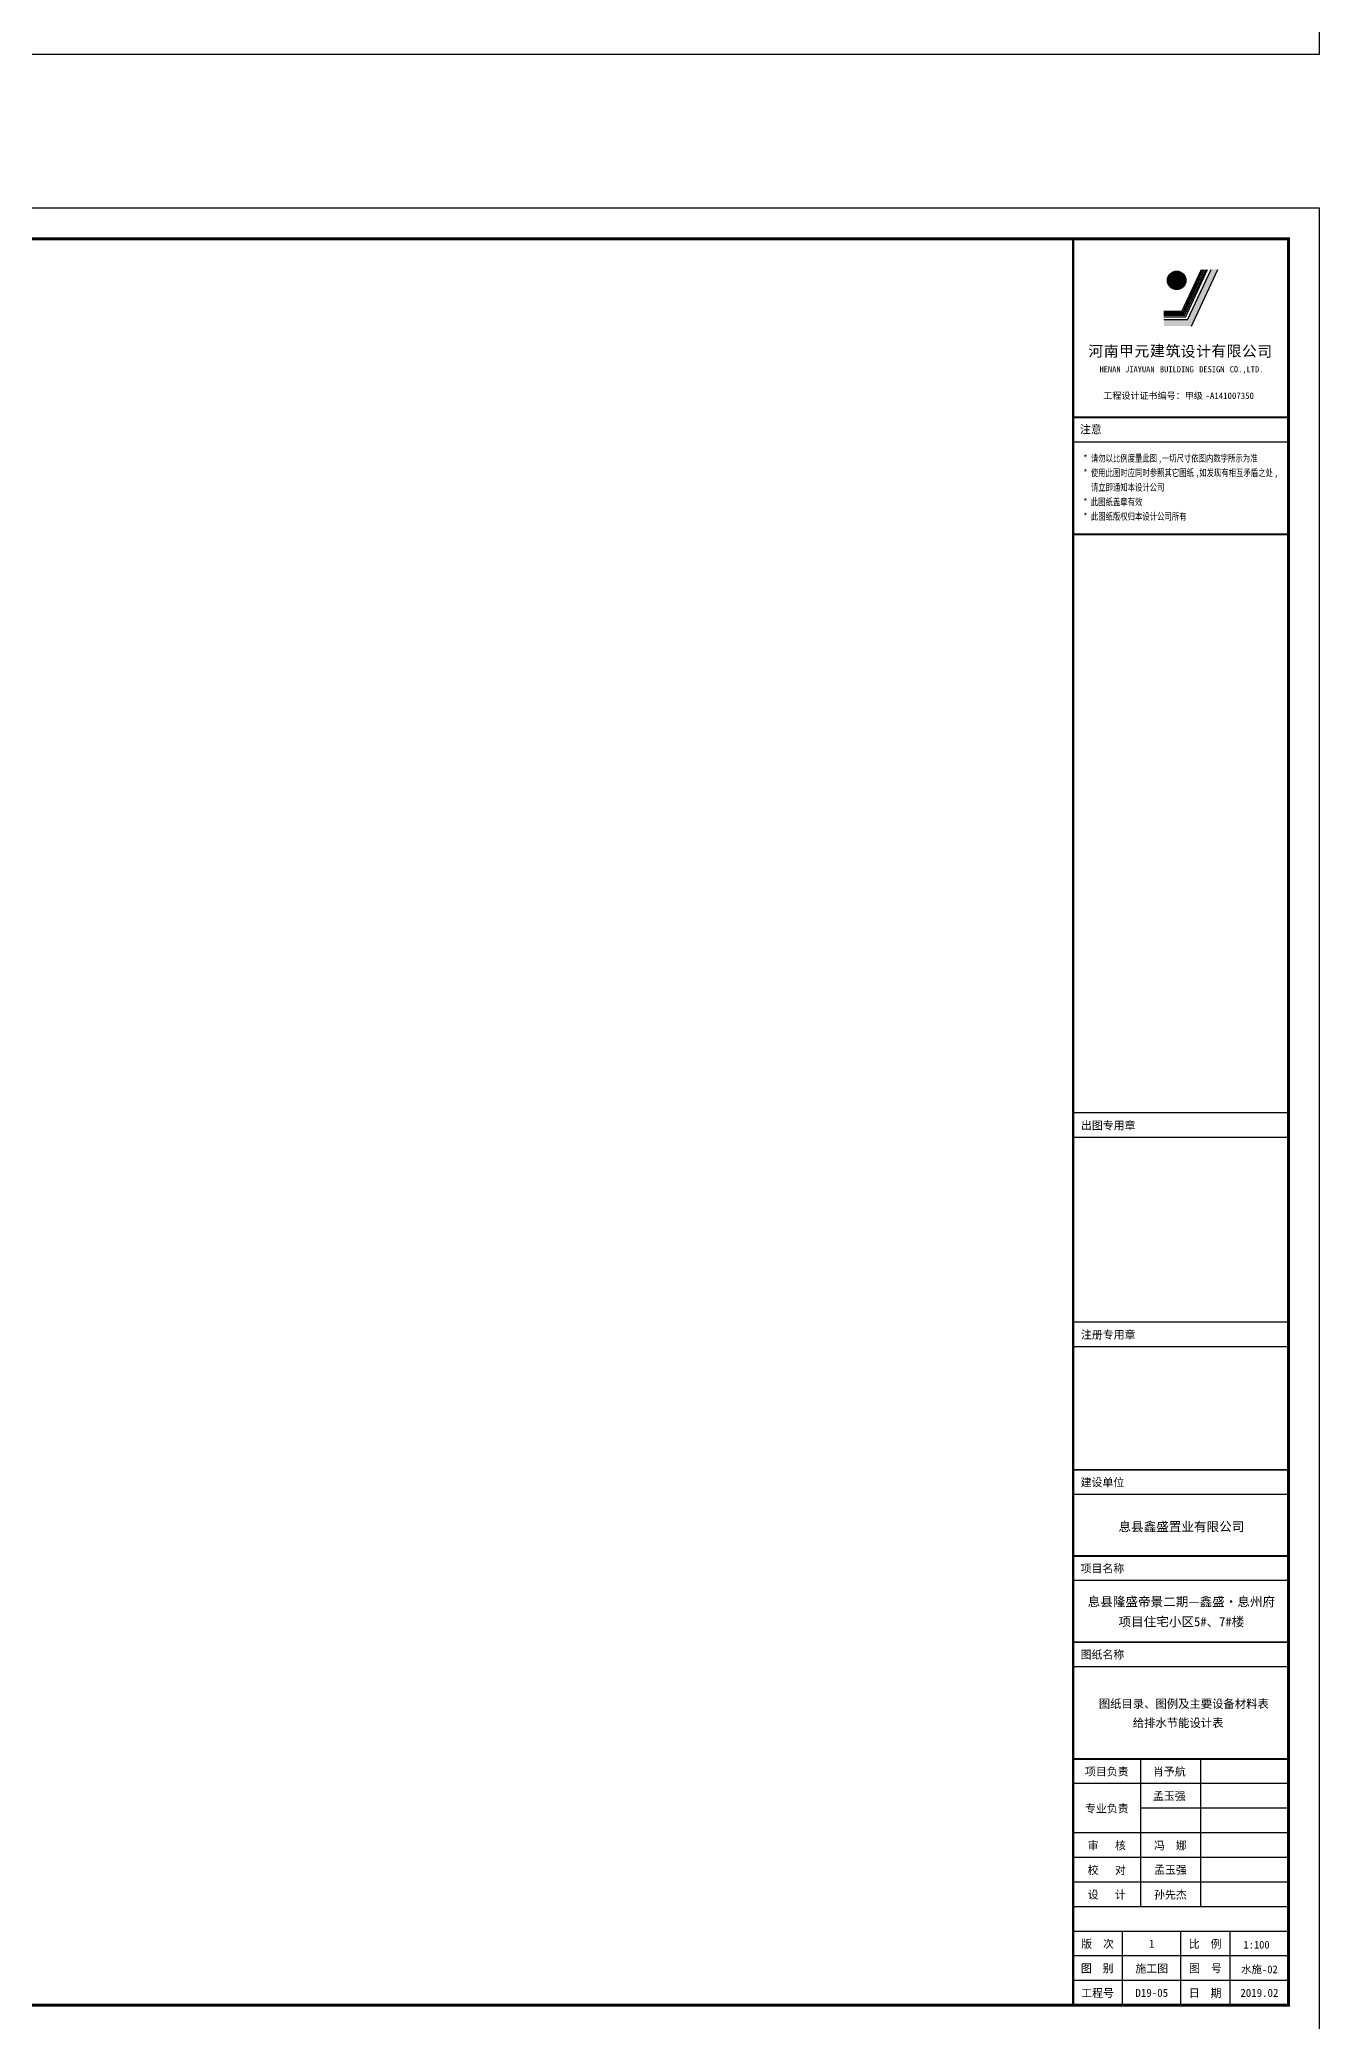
# Model space of a CAD drawing. Extents: x -287580 to -53108, y -522338 to -82629.
# Drawn here: x -222749 to -181143, y -316940 to -252540 of the extents above; entities that cross this region are included whole.
import ezdxf
from ezdxf.enums import TextEntityAlignment as Align

# ---------------------------------------------------------------- set-up
doc = ezdxf.new("R2010")
doc.units = 0
doc.header["$LTSCALE"] = 1000
doc.header["$MEASUREMENT"] = 0
for name, color, linetype in [('PUB_TITLE', 146, 'Continuous'), ('TK', 9, 'Continuous'), ('给排水标注', 4, 'Continuous')]:
    doc.layers.add(name, color=color, linetype=linetype)
doc.styles.add('300', font='', dxfattribs={"width": 0.75, "height": 300})
doc.styles.add('H1', font='')
doc.styles.add('THT', font='simhei.ttf')
doc.styles.get('300').set_extended_font_data('SimSun')
doc.styles.get('H1').set_extended_font_data('SimSun')

# ---------------------------------------------------------------- blocks, each defined once
blk = doc.blocks.new('图签AAAAA')
at = {"layer": 'PUB_TITLE'}
blk.add_hatch(color=256, dxfattribs=at).paths.add_polyline_path([(-170547, -194832), (-170773, -194832), (-171533, -196467), (-172306, -196467), (-172306, -196671), (-171402, -196671)])
h = blk.add_hatch(color=256, dxfattribs=at)
edge = h.paths.add_edge_path()
edge.add_ellipse((-171890, -195187), major_axis=(-212, 212), ratio=1, start_angle=0, end_angle=360)
for p, q in [((-171721, -196196), (-171086, -194832)), ((-171692, -196242), (-171035, -194832)), ((-171662, -196288), (-170985, -194832)), ((-171633, -196334), (-170934, -194832)), ((-171604, -196380), (-170884, -194832)), ((-171533, -196467), (-170773, -194832)), ((-171402, -196671), (-170547, -194832)), ((-171721, -196196), (-172306, -196196)), ((-171692, -196242), (-172306, -196242)), ((-171662, -196288), (-172306, -196288)), ((-171633, -196334), (-172306, -196334)), ((-171604, -196380), (-172306, -196380)), ((-171533, -196467), (-172306, -196467)), ((-175233, -199639), (-168250, -199639)), ((-168222, -199639), (-175233, -199639)), ((-175233, -199639), (-168222, -199639)), ((-175217, -199639), (-168206, -199639)), ((-175233, -200439), (-168222, -200439)), ((-175233, -200439), (-168222, -200439)), ((-175250, -203439), (-168250, -203439)), ((-168250, -222239), (-175261, -222239)), ((-168250, -223039), (-175261, -223039)), ((-168250, -229039), (-175261, -229039)), ((-168250, -229839), (-175261, -229839)), ((-168250, -233839), (-175261, -233839)), ((-168250, -233839), (-175261, -233839)), ((-168250, -233839), (-175261, -233839)), ((-168250, -234639), (-175261, -234639)), ((-168250, -234639), (-175261, -234639)), ((-168250, -236639), (-175261, -236639)), ((-168250, -237439), (-175261, -237439)), ((-168250, -239439), (-175261, -239439)), ((-168250, -239439), (-175261, -239439)), ((-168250, -240239), (-175261, -240239)), ((-168250, -243239), (-175261, -243239)), ((-168250, -243239), (-175261, -243239)), ((-168250, -243239), (-175261, -243239)), ((-168250, -243239), (-175261, -243239)), ((-168250, -243239), (-175261, -243239)), ((-168250, -243239), (-175261, -243239)), ((-168250, -243239), (-175261, -243239)), ((-173061, -243239), (-173061, -248039)), ((-171111, -243239), (-171111, -248039)), ((-168250, -244039), (-175261, -244039)), ((-168250, -244039), (-175261, -244039)), ((-168250, -244039), (-175261, -244039)), ((-168250, -244839), (-173061, -244839)), ((-168250, -244839), (-173061, -244839)), ((-168250, -244839), (-173061, -244839)), ((-168250, -245639), (-175261, -245639)), ((-168250, -245639), (-175261, -245639)), ((-168250, -245639), (-175261, -245639)), ((-168250, -246439), (-175261, -246439)), ((-168250, -246439), (-175261, -246439)), ((-168250, -246439), (-175261, -246439)), ((-168250, -247239), (-175261, -247239)), ((-168250, -247239), (-175261, -247239)), ((-168250, -247239), (-175261, -247239)), ((-168250, -248039), (-175261, -248039)), ((-168250, -248039), (-175261, -248039)), ((-168250, -248039), (-175261, -248039)), ((-168250, -248039), (-175261, -248039)), ((-168250, -248039), (-175261, -248039)), ((-168250, -248039), (-175261, -248039)), ((-168250, -248839), (-175261, -248839)), ((-173650, -251239), (-173650, -248839)), ((-171750, -251239), (-171750, -248839)), ((-170150, -251239), (-170150, -248839)), ((-168250, -249639), (-175261, -249639)), ((-168250, -250439), (-175261, -250439))]:
    blk.add_line(p, q, dxfattribs=at)
at = {"layer": 'PUB_TITLE', "const_width": 75}
blk.add_lwpolyline([(-175250, -251239), (-168250, -251239), (-168250, -193839), (-175250, -193839)], close=True, dxfattribs=at)
at = {"layer": 'PUB_TITLE'}
for points, const_width in [([(-175250, -251239), (-175250, -193839)], 75), ([(-175250, -193839), (-175250, -200506)], 60), ([(-175250, -251239), (-175250, -193839)], 40), ([(-168222, -199639), (-175233, -199639)], 60), ([(-175250, -200506), (-175250, -251239)], 60), ([(-175233, -203439), (-168222, -203439)], 56.5), ([(-175233, -203439), (-168222, -203439)], 56.5), ([(-168250, -233839), (-175261, -233839)], 60), ([(-168250, -233839), (-175261, -233839)], 40), ([(-168250, -236639), (-175261, -236639)], 60), ([(-168250, -239439), (-175261, -239439)], 60), ([(-168250, -243239), (-175261, -243239)], 60), ([(-168250, -243239), (-175261, -243239)], 40), ([(-168250, -251239), (-175261, -251239)], 40)]:
    blk.add_lwpolyline(points, dxfattribs=dict(at, const_width=const_width))
blk.add_lwpolyline([(-175250, -193839), (-168250, -193839), (-168250, -199639), (-175250, -199639)], close=True, dxfattribs=at)
blk.add_ellipse((-171890, -195187), major_axis=(-212, 212), ratio=1, start_param=3.926991, end_param=10.210176, dxfattribs=at)
at = {"layer": 'PUB_TITLE', "style": 'THT'}
for s, height, p in [('河', 352, (-174760, -197662)), ('南', 352, (-174258, -197665)), ('甲', 352, (-173763, -197657)), ('元', 352, (-173261, -197659)), ('建', 352, (-172756, -197649)), ('筑', 352, (-172248, -197659)), ('设', 352, (-171760, -197669)), ('计', 352, (-171251, -197664)), ('有', 352, (-170763, -197654)), ('限', 352, (-170263, -197658)), ('公', 352, (-169766, -197663)), ('司', 352, (-169268, -197670)), ('HENAN', 201.1, (-174396, -198177)), ('JIAYUAN', 201.1, (-173566, -198177)), ('BUILDING', 201.1, (-172432, -198177)), ('DESIGN', 201.1, (-171156, -198177)), ('CO.,LTD.', 201.1, (-170164, -198177)), ('工程设计证书编号：甲级', 210.3, (-174276, -199040)), ('-A141007350', 210.3, (-170950, -199040)), ('注意', 260, (-175033, -200160))]:
    blk.add_text(s, height=height, dxfattribs=at).set_placement(p)
at = {"layer": 'PUB_TITLE', "style": '300', "width": 0.75}
for s, height, p in [('*', 228, (-174922, -201081)), ('请勿以比例度量此图', 227.8, (-174679, -201081)), ('一切尺寸依图内数字所示为准', 227.85, (-172371, -201081)), ('*', 228, (-174922, -201554)), ('使用此图时应同时参照其它图纸', 227.85, (-174679, -201554)), (',', 228, (-172492, -201081)), (',', 228, (-171277, -201554)), ('如发现有相互矛盾之处', 227.8, (-171155, -201554)), (',', 228, (-168725, -201554)), ('请立即通知本设计公司', 227.8, (-174679, -202027)), ('*', 228, (-174922, -202500)), ('*', 228, (-174922, -202973)), ('此图纸盖章有效', 227.8, (-174679, -202500)), ('此图纸版权归本设计公司所有', 227.85, (-174679, -202973))]:
    blk.add_text(s, height=height, dxfattribs=at).set_placement(p)
at = {"layer": 'PUB_TITLE', "style": 'THT'}
for s, p in [('出图专用章', (-174115, -222639)), ('注册专用章', (-174115, -229439)), ('建设单位', (-174302, -234239)), ('项目名称', (-174302, -237039)), ('图纸名称', (-174302, -239839)), ('项目负责', (-174161, -243639)), ('肖予航', (-172128, -243639)), ('专业负责', (-174161, -244839)), ('孟玉强', (-172128, -244439)), ('审   核', (-174161, -246039)), ('冯  娜', (-172093, -246039)), ('校   对', (-174161, -246839)), ('孟玉强', (-172093, -246839)), ('设   计', (-174161, -247639)), ('孙先杰', (-172093, -247639)), ('版  次', (-174461, -249239)), ('1', (-172700, -249239)), ('比  例', (-170961, -249239)), ('图  别', (-174472, -250039)), ('施工图', (-172700, -250039)), ('图  号', (-170954, -250039)), ('工程号', (-174461, -250839)), ('D19-05', (-172698, -250839)), ('日  期', (-170961, -250839)), ('2019.02', (-169200, -250839))]:
    blk.add_text(s, height=260, dxfattribs=at).set_placement(p, align=Align.MIDDLE)
at = {"layer": 'PUB_TITLE', "color": 63, "style": 'H1', "width": 1}
for s, p in [('息县鑫盛置业有限公司', (-171736, -235687)), ('息县隆盛帝景二期—鑫盛•息州府', (-171736, -238125)), ('项目住宅小区5#、7#楼', (-171736, -238776))]:
    blk.add_text(s, height=300, dxfattribs=at).set_placement(p, align=Align.MIDDLE_CENTER)

msp = doc.modelspace()

# ---------------------------------------------------------------- linework, layer by layer
at = {"layer": 'PUB_TITLE'}
for points in [[(-265242.7, -253015.5), (-181142.7, -253015.5), (-181142.7, -193615.5), (-265242.7, -193615.5)], [(-265242.7, -317415.5), (-181142.7, -317415.5), (-181142.7, -258015.5), (-265242.7, -258015.5)]]:
    msp.add_lwpolyline(points, close=True, dxfattribs=at)
at = {"layer": 'PUB_TITLE', "const_width": 100}
msp.add_lwpolyline([(-262742.7, -316415.5), (-182142.7, -316415.5), (-182142.7, -259015.5), (-262742.7, -259015.5)], close=True, dxfattribs=at)

# ---------------------------------------------------------------- block references
at = {"layer": '给排水标注'}
msp.add_blockref('图签AAAAA', (-13893.2, -65176.5), dxfattribs=at)

# ---------------------------------------------------------------- texts
at = {"layer": 'PUB_TITLE', "color": 173, "style": 'H1'}
for s, p in [('1:100', (-183185.7, -314450.1)), ('水施-02', (-183092.7, -315250.1))]:
    msp.add_text(s, height=250, dxfattribs=at).set_placement(p, align=Align.MIDDLE_CENTER)
at = {"layer": 'TK', "color": 63, "style": 'H1', "width": 1}
for s, p in [('  图纸目录、图例及主要设备材料表', (-185734.2, -306620.6)), ('给排水节能设计表', (-185734.2, -307243.1))]:
    msp.add_text(s, height=270, dxfattribs=at).set_placement(p, align=Align.MIDDLE_CENTER)

doc.saveas('drawing.dxf')
